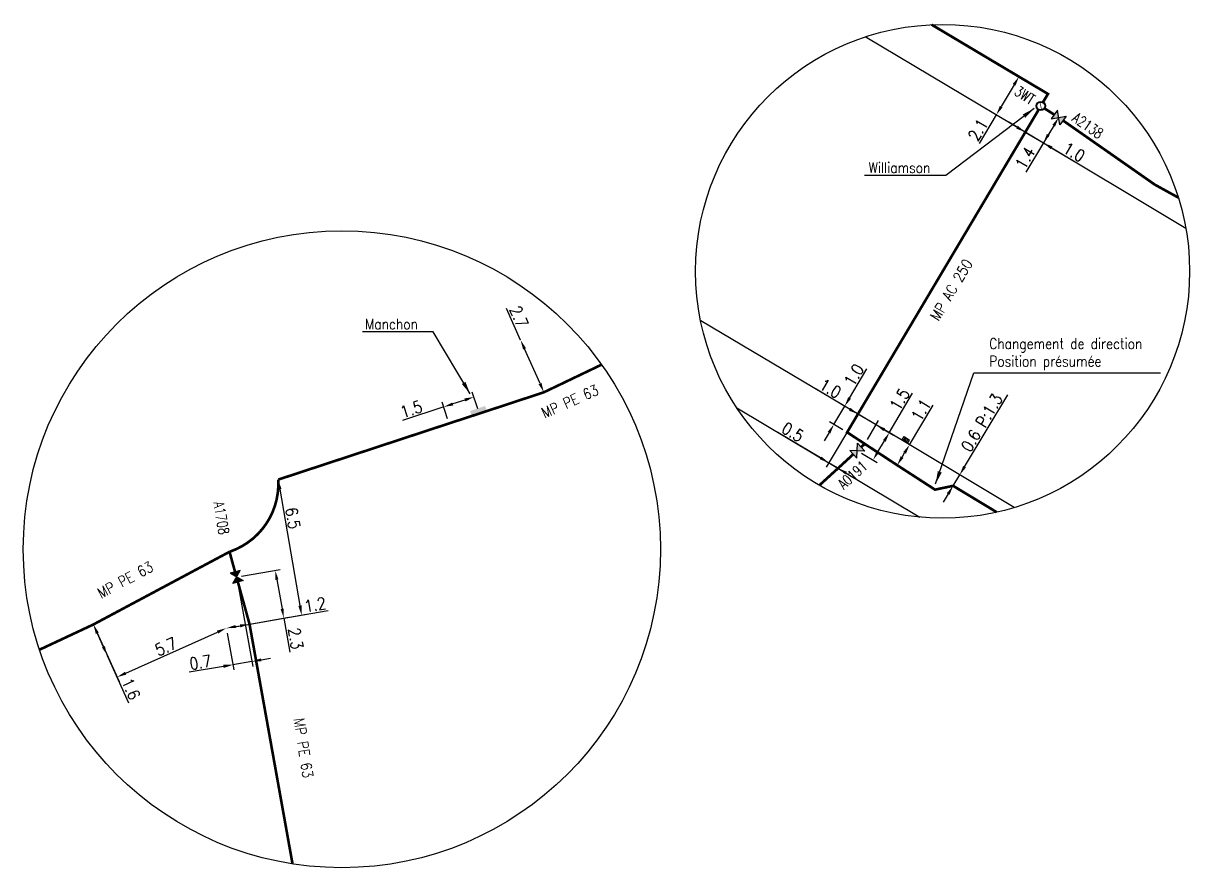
# Model space of a CAD drawing. Header units: millimetres. Extents: x 185000 to 186031, y 127990 to 129000.
# Drawn here: x 185720.7 to 185830.9, y 128571.7 to 128651.5 of the extents above; entities that cross this region are included whole.
import ezdxf
from ezdxf.enums import TextEntityAlignment as Align

# ---------------------------------------------------------------- set-up
doc = ezdxf.new("R2010")
doc.units = ezdxf.units.MM
doc.header["$PDMODE"] = 34
doc.layers.get('0').update_dxf_attribs({"linetype": 'CONTINUOUS'})
doc.layers.get('DEFPOINTS').update_dxf_attribs({"linetype": 'CONTINUOUS'})
doc.layers.add('G_900', color=7, linetype='CONTINUOUS')
doc.styles.add('G_ROMANS', font='ROMANS.SHX', dxfattribs={"width": 0.75})
doc.styles.get("Standard").update_dxf_attribs({"font": 'romans.shx', "width": 0.85})
doc.dimstyles.get("Standard").update_dxf_attribs({"dimtxt": 1.5, "dimasz": 1.2, "dimexe": 0.625, "dimexo": 0.625, "dimgap": 0.25, "dimtad": 1, "dimdec": 1, "dimzin": 0, "dimdsep": 46, "dimtxsty": 'Standard', "dimcen": -0.5, "dimadec": 0, "dimazin": 0, "dimtfac": 1, "dimtdec": 1, "dimtmove": 0, "dimatfit": 3, "dimfxl": 0, "dimtolj": 1, "dimtzin": 0, "dimarcsym": 0})

# ---------------------------------------------------------------- blocks, each defined once
blk = doc.blocks.new('*D336')
at = {"layer": 'DEFPOINTS', "color": 0, "linetype": 'Continuous', "transparency": 16777216}
for p in [(185816.83, 128643.7), (185818.52, 128642.62), (185817.08, 128640.21)]:
    blk.add_point(p, dxfattribs=at)
at = {"layer": 'G_900', "color": 0, "linetype": 'Continuous', "lineweight": -2, "transparency": 16777216}
for p, q in [((185816.59, 128643.29), (185815.12, 128640.83)), ((185814.59, 128641.7), (185813.81, 128642.16)), ((185818.27, 128642.21), (185816.84, 128639.81)), ((185815.36, 128641.23), (185817.08, 128640.21)), ((185817.85, 128639.75), (185820.55, 128638.14))]:
    blk.add_line(p, q, dxfattribs=at)
at = {"layer": 'G_900', "color": 0, "linetype": 'Continuous', "transparency": 16777216}
for points in [[(185814.66, 128641.83), (185814.51, 128641.57), (185815.36, 128641.23)], [(185817.93, 128639.88), (185817.77, 128639.62), (185817.08, 128640.21)]]:
    blk.add_solid(points, dxfattribs=at)
at = {"layer": 'G_900', "color": 0, "linetype": 'Continuous', "transparency": 16777216, "insert": (185819.97, 128639.35), "char_height": 1.125, "attachment_point": 5, "rotation": 329.1485}
blk.add_mtext('\\A1;1.0', dxfattribs=at)
blk = doc.blocks.new('*D337')
at = {"layer": 'DEFPOINTS', "color": 0, "linetype": 'Continuous', "transparency": 16777216}
for p in [(185801.28, 128613.57), (185802.52, 128612.83), (185799.5, 128611.13)]:
    blk.add_point(p, dxfattribs=at)
at = {"layer": 'G_900', "color": 0, "linetype": 'Continuous', "lineweight": -2, "transparency": 16777216}
for p, q in [((185802.52, 128612.83), (185804.73, 128616.56)), ((185801.68, 128613.33), (185802.92, 128612.59)), ((185801.44, 128611.03), (185802.06, 128612.06)), ((185799.91, 128610.89), (185801.39, 128610.01))]:
    blk.add_line(p, q, dxfattribs=at)
at = {"layer": 'G_900', "color": 0, "linetype": 'Continuous', "transparency": 16777216}
for points in [[(185801.93, 128612.14), (185802.19, 128611.98), (185802.52, 128612.83)], [(185801.32, 128611.1), (185801.57, 128610.95), (185800.99, 128610.25)]]:
    blk.add_solid(points, dxfattribs=at)
at = {"layer": 'G_900', "color": 0, "linetype": 'Continuous', "transparency": 16777216, "insert": (185803.51, 128615.98), "char_height": 1.125, "attachment_point": 5, "rotation": 59.3103}
blk.add_mtext('\\A1;1.5', dxfattribs=at)
blk = doc.blocks.new('G_300_04')
at = {"linetype": 'Continuous'}
h = blk.add_hatch(color=0, dxfattribs=at)
h.paths.add_polyline_path([(-0.5, 0.5), (-0.5, -0.5), (0, 0)])
h.paths.add_polyline_path([(0.5, 0.5), (0, 0), (0.5, -0.5)])
at = {"color": 0, "linetype": 'Continuous', "flags": 128}
blk.add_lwpolyline([(-0.5, -0.5), (0.5, 0.5), (0.5, -0.5), (-0.5, 0.5)], close=True, dxfattribs=at)
at = {"color": 0, "linetype": 'Continuous', "width": 0.75}
blk.add_attdef('NUM', text='', height=1, dxfattribs=at).set_placement((0, 1.78), align=Align.MIDDLE_CENTER)
at = {"color": 0, "linetype": 'Continuous', "width": 0.75, "flags": 3}
for tag, p in [('DEF_LEG', (0, -5)), ('DEF_COUP', (0, -7.5)), ('DEF_TYPE', (0, -10))]:
    blk.add_attdef(tag, text='', height=1.2, dxfattribs=at).set_placement(p, align=Align.MIDDLE)
blk = doc.blocks.new('G_330_14')
at = {"linetype": 'Continuous'}
h = blk.add_hatch(color=0, dxfattribs=at)
h.paths.add_polyline_path([(-0.44, 0, 1), (0.44, 0, 1)])
h.paths.add_polyline_path([(0.38, 0, 1), (-0.38, 0, 1)], flags=16)
at = {"color": 0, "linetype": 'Continuous', "const_width": 0.0625, "flags": 128}
blk.add_lwpolyline([(0.3, -0.3), (-0.3, 0.3)], dxfattribs=at)
at = {"color": 0, "linetype": 'Continuous'}
for radius in [0.438, 0.375]:
    blk.add_circle((0, 0), radius, dxfattribs=at)
at = {"color": 0, "linetype": 'Continuous', "width": 0.75}
blk.add_attdef('3WT', text='', height=1, dxfattribs=at).set_placement((0, 2.15), align=Align.MIDDLE)
at = {"color": 0, "linetype": 'Continuous', "width": 0.75, "flags": 3}
for tag, p in [('DEF_LEG', (0, -5)), ('DEF_COUP', (0, -7.5)), ('DEF_TYPE', (0, -10))]:
    blk.add_attdef(tag, text='', height=1.2, dxfattribs=at).set_placement(p, align=Align.MIDDLE)
blk = doc.blocks.new('*D338')
at = {"layer": 'DEFPOINTS', "color": 0, "linetype": 'Continuous', "transparency": 16777216}
for p in [(185799.56, 128614.59), (185799.56, 128614.59), (185800.21, 128611.78)]:
    blk.add_point(p, dxfattribs=at)
at = {"layer": 'G_900', "color": 0, "linetype": 'Continuous', "lineweight": -2, "transparency": 16777216}
for p, q in [((185798.78, 128615.05), (185795.61, 128616.93)), ((185801.28, 128613.57), (185799.56, 128614.59)), ((185800.45, 128612.18), (185801.51, 128613.97)), ((185802.05, 128613.11), (185802.82, 128612.65))]:
    blk.add_line(p, q, dxfattribs=at)
at = {"layer": 'G_900', "color": 0, "linetype": 'Continuous', "transparency": 16777216}
for points in [[(185798.86, 128615.18), (185798.71, 128614.92), (185799.56, 128614.59)], [(185802.13, 128613.24), (185801.97, 128612.98), (185801.28, 128613.57)]]:
    blk.add_solid(points, dxfattribs=at)
at = {"layer": 'G_900', "color": 0, "linetype": 'Continuous', "transparency": 16777216, "insert": (185796.95, 128617.01), "char_height": 1.125, "attachment_point": 5, "rotation": 329.3103}
blk.add_mtext('\\A1;1.0', dxfattribs=at)
blk = doc.blocks.new('*D339')
at = {"layer": 'DEFPOINTS', "color": 0, "linetype": 'Continuous', "transparency": 16777216}
for p in [(185798.31, 128615.33), (185799.56, 128614.59), (185798.54, 128612.87)]:
    blk.add_point(p, dxfattribs=at)
at = {"layer": 'G_900', "color": 0, "linetype": 'Continuous', "lineweight": -2, "transparency": 16777216}
for p, q in [((185798.77, 128616.1), (185800.41, 128618.86)), ((185799.15, 128614.83), (185797.91, 128615.57)), ((185797.29, 128613.61), (185798.31, 128615.33)), ((185798.13, 128613.11), (185796.89, 128613.85)), ((185796.83, 128612.84), (185796.37, 128612.06))]:
    blk.add_line(p, q, dxfattribs=at)
at = {"layer": 'G_900', "color": 0, "linetype": 'Continuous', "transparency": 16777216}
for points in [[(185798.64, 128616.18), (185798.9, 128616.03), (185798.31, 128615.33)], [(185796.7, 128612.91), (185796.96, 128612.76), (185797.29, 128613.61)]]:
    blk.add_solid(points, dxfattribs=at)
at = {"layer": 'G_900', "color": 0, "linetype": 'Continuous', "transparency": 16777216, "insert": (185799.19, 128618.28), "char_height": 1.125, "attachment_point": 5, "rotation": 59.3103}
blk.add_mtext('\\A1;1.0', dxfattribs=at)
blk = doc.blocks.new('*D340')
at = {"layer": 'DEFPOINTS', "color": 0, "linetype": 'Continuous', "transparency": 16777216}
for p in [(185818.52, 128642.62), (185818.52, 128642.62), (185817.08, 128640.21)]:
    blk.add_point(p, dxfattribs=at)
at = {"layer": 'G_900', "color": 0, "linetype": 'Continuous', "lineweight": -2, "transparency": 16777216}
for p, q in [((185818.05, 128641.84), (185817.54, 128640.99)), ((185817.08, 128640.21), (185815.42, 128637.44))]:
    blk.add_line(p, q, dxfattribs=at)
at = {"layer": 'G_900', "color": 0, "linetype": 'Continuous', "transparency": 16777216}
for points in [[(185817.93, 128641.92), (185818.18, 128641.77), (185818.52, 128642.62)], [(185817.41, 128641.06), (185817.67, 128640.91), (185817.08, 128640.21)]]:
    blk.add_solid(points, dxfattribs=at)
at = {"layer": 'G_900', "color": 0, "linetype": 'Continuous', "transparency": 16777216, "insert": (185815.36, 128638.8), "char_height": 1.125, "attachment_point": 5, "rotation": 59.1485}
blk.add_mtext('\\A1;1.4', dxfattribs=at)
blk = doc.blocks.new('T400')
for p, q in [((-0.15, 0.3), (0.15, 0.3)), ((-0.15, -0.25), (-0.15, 0.3)), ((-0.15, 0.15), (0.15, 0.15)), ((-0.15, 0), (0.15, 0)), ((0.15, 0.3), (0.15, -0.25)), ((-0.15, -0.15), (0.15, -0.15)), ((-0.15, -0.25), (-0.15, -0.3)), ((-0.15, -0.3), (0.15, -0.3)), ((0.15, -0.3), (0.15, -0.25))]:
    blk.add_line(p, q)
blk = doc.blocks.new('*D362')
at = {"layer": 'DEFPOINTS', "color": 0, "linetype": 'Continuous', "transparency": 16777216}
for p in [(185804.43, 128611.69), (185804.43, 128611.69), (185803.27, 128609.76)]:
    blk.add_point(p, dxfattribs=at)
at = {"layer": 'G_900', "color": 0, "linetype": 'Continuous', "lineweight": -2, "transparency": 16777216}
for p, q in [((185804.43, 128611.69), (185806.68, 128615.43)), ((185803.73, 128610.53), (185803.97, 128610.92))]:
    blk.add_line(p, q, dxfattribs=at)
at = {"layer": 'G_900', "color": 0, "linetype": 'Continuous', "transparency": 16777216}
for points in [[(185803.84, 128611), (185804.1, 128610.84), (185804.43, 128611.69)], [(185803.6, 128610.6), (185803.86, 128610.45), (185803.27, 128609.76)]]:
    blk.add_solid(points, dxfattribs=at)
at = {"layer": 'G_900', "color": 0, "linetype": 'Continuous', "transparency": 16777216, "insert": (185805.53, 128614.98), "char_height": 1.125, "attachment_point": 5, "rotation": 58.9755}
blk.add_mtext('\\A1;1.1', dxfattribs=at)
blk = doc.blocks.new('*D363')
at = {"layer": 'DEFPOINTS', "color": 0, "linetype": 'Continuous', "transparency": 16777216}
for p in [(185809.17, 128608.84), (185808.55, 128607.81), (185808.55, 128607.81)]:
    blk.add_point(p, dxfattribs=at)
at = {"layer": 'G_900', "color": 0, "linetype": 'Continuous', "lineweight": -2, "transparency": 16777216}
for p, q in [((185809.63, 128609.61), (185813.72, 128616.4)), ((185808.55, 128607.81), (185809.17, 128608.84)), ((185808.09, 128607.04), (185807.62, 128606.27))]:
    blk.add_line(p, q, dxfattribs=at)
at = {"layer": 'G_900', "color": 0, "linetype": 'Continuous', "transparency": 16777216}
for points in [[(185809.5, 128609.69), (185809.76, 128609.54), (185809.17, 128608.84)], [(185807.96, 128607.12), (185808.22, 128606.97), (185808.55, 128607.81)]]:
    blk.add_solid(points, dxfattribs=at)
at = {"layer": 'G_900', "color": 0, "linetype": 'Continuous', "transparency": 16777216, "insert": (185811.26, 128613.78), "char_height": 1.125, "attachment_point": 5, "rotation": 58.9755}
blk.add_mtext('\\A1;0.6 P:1.3', dxfattribs=at)
blk = doc.blocks.new('*D364')
at = {"layer": 'DEFPOINTS', "color": 0, "linetype": 'Continuous', "transparency": 16777216}
for p in [(185799.56, 128614.59), (185797.68, 128609.47), (185797.68, 128609.47)]:
    blk.add_point(p, dxfattribs=at)
at = {"layer": 'G_900', "color": 0, "linetype": 'Continuous', "lineweight": -2, "transparency": 16777216}
for p, q in [((185799.32, 128614.19), (185796.57, 128609.59)), ((185796.04, 128610.45), (185792, 128612.86)), ((185797.68, 128609.47), (185796.81, 128609.99)), ((185798.45, 128609.01), (185799.23, 128608.55))]:
    blk.add_line(p, q, dxfattribs=at)
at = {"layer": 'G_900', "color": 0, "linetype": 'Continuous', "transparency": 16777216}
for points in [[(185796.11, 128610.58), (185795.96, 128610.32), (185796.81, 128609.99)], [(185798.53, 128609.14), (185798.38, 128608.88), (185797.68, 128609.47)]]:
    blk.add_solid(points, dxfattribs=at)
at = {"layer": 'G_900', "color": 0, "linetype": 'Continuous', "transparency": 16777216, "insert": (185793.41, 128612.89), "char_height": 1.125, "attachment_point": 5, "rotation": 329.1485}
blk.add_mtext('\\A1;0.5', dxfattribs=at)
blk = doc.blocks.new('*D365')
at = {"layer": 'DEFPOINTS', "color": 0, "linetype": 'Continuous', "transparency": 16777216}
for p in [(185814.77, 128646.47), (185812.63, 128642.86), (185812.63, 128642.86)]:
    blk.add_point(p, dxfattribs=at)
at = {"layer": 'G_900', "color": 0, "linetype": 'Continuous', "lineweight": -2, "transparency": 16777216}
for p, q in [((185814.31, 128645.7), (185813.09, 128643.64)), ((185812.63, 128642.86), (185811.02, 128640.16))]:
    blk.add_line(p, q, dxfattribs=at)
at = {"layer": 'G_900', "color": 0, "linetype": 'Continuous', "transparency": 16777216}
for points in [[(185814.18, 128645.78), (185814.44, 128645.62), (185814.77, 128646.47)], [(185812.96, 128643.71), (185813.22, 128643.56), (185812.63, 128642.86)]]:
    blk.add_solid(points, dxfattribs=at)
at = {"layer": 'G_900', "color": 0, "linetype": 'Continuous', "transparency": 16777216, "insert": (185810.91, 128641.45), "char_height": 1.125, "attachment_point": 5, "rotation": 59.2505}
blk.add_mtext('\\A1;2.1', dxfattribs=at)
blk = doc.blocks.new('G_340_02')
at = {"color": 0, "linetype": 'Continuous'}
blk.add_solid([(-0.75, 0.5), (0.75, 0.5), (-0.75, 0), (0.75, 0)], dxfattribs=at)
at = {"color": 0, "linetype": 'Continuous', "style": 'G_ROMANS', "width": 0.75, "flags": 3}
for tag, p in [('DEF_LEG', (0, -4.5)), ('DEF_COUP', (0, -7)), ('DEF_TYPE', (0, -9.5))]:
    blk.add_attdef(tag, text='', height=1.2, dxfattribs=at).set_placement(p, align=Align.MIDDLE)
blk = doc.blocks.new('*D543')
at = {"layer": 'DEFPOINTS', "color": 0, "linetype": 'Continuous', "transparency": 16777216}
for p in [(185727.35, 128594.71), (185739.9, 128594.36), (185739.9, 128594.36)]:
    blk.add_point(p, dxfattribs=at)
at = {"layer": 'G_900', "color": 0, "linetype": 'Continuous', "lineweight": -2, "transparency": 16777216}
for p, q in [((185727.55, 128594.28), (185729.77, 128589.31)), ((185730.4, 128590.1), (185739.08, 128593.99))]:
    blk.add_line(p, q, dxfattribs=at)
at = {"layer": 'G_900', "color": 0, "linetype": 'Continuous', "transparency": 16777216}
for points in [[(185739.01, 128594.13), (185739.14, 128593.85), (185739.9, 128594.36)], [(185730.34, 128590.24), (185730.46, 128589.97), (185729.58, 128589.74)]]:
    blk.add_solid(points, dxfattribs=at)
at = {"layer": 'G_900', "color": 0, "linetype": 'Continuous', "transparency": 16777216, "insert": (185734.19, 128592.62), "char_height": 1.125, "attachment_point": 5, "rotation": 24.144}
blk.add_mtext('\\A1;5.7', dxfattribs=at)
blk = doc.blocks.new('*D544')
at = {"layer": 'DEFPOINTS', "color": 0, "linetype": 'Continuous', "transparency": 16777216}
for p in [(185727.35, 128594.71), (185727.35, 128594.71), (185728.66, 128591.79)]:
    blk.add_point(p, dxfattribs=at)
at = {"layer": 'G_900', "color": 0, "linetype": 'Continuous', "lineweight": -2, "transparency": 16777216}
for p, q in [((185727.72, 128593.88), (185728.29, 128592.61)), ((185728.66, 128591.79), (185730.67, 128587.3))]:
    blk.add_line(p, q, dxfattribs=at)
at = {"layer": 'G_900', "color": 0, "linetype": 'Continuous', "transparency": 16777216}
for points in [[(185727.86, 128593.95), (185727.58, 128593.82), (185727.35, 128594.71)], [(185728.43, 128592.67), (185728.16, 128592.55), (185728.66, 128591.79)]]:
    blk.add_solid(points, dxfattribs=at)
at = {"layer": 'G_900', "color": 0, "linetype": 'Continuous', "transparency": 16777216, "insert": (185730.9, 128588.63), "char_height": 1.125, "attachment_point": 5, "rotation": 294.144}
blk.add_mtext('\\A1;1.6', dxfattribs=at)
blk = doc.blocks.new('*D545')
at = {"layer": 'DEFPOINTS', "color": 0, "linetype": 'Continuous', "transparency": 16777216}
for p in [(185740.87, 128599.2), (185739.9, 128594.36), (185740.52, 128590.9)]:
    blk.add_point(p, dxfattribs=at)
at = {"layer": 'G_900', "color": 0, "linetype": 'Continuous', "lineweight": -2, "transparency": 16777216}
for p, q in [((185740.95, 128598.74), (185742.4, 128590.75)), ((185739.98, 128593.9), (185740.61, 128590.44)), ((185742.32, 128591.21), (185740.52, 128590.9)), ((185743.2, 128591.36), (185744.09, 128591.52)), ((185739.64, 128590.75), (185736.41, 128590.19))]:
    blk.add_line(p, q, dxfattribs=at)
at = {"layer": 'G_900', "color": 0, "linetype": 'Continuous', "transparency": 16777216}
for points in [[(185743.18, 128591.51), (185743.23, 128591.22), (185742.32, 128591.21)], [(185739.61, 128590.9), (185739.66, 128590.6), (185740.52, 128590.9)]]:
    blk.add_solid(points, dxfattribs=at)
at = {"layer": 'G_900', "color": 0, "linetype": 'Continuous', "transparency": 16777216, "insert": (185737.45, 128591.14), "char_height": 1.125, "attachment_point": 5, "rotation": 9.7703}
blk.add_mtext('\\A1;0.7', dxfattribs=at)
blk = doc.blocks.new('*D546')
at = {"layer": 'DEFPOINTS', "color": 0, "linetype": 'Continuous', "transparency": 16777216}
for p in [(185744.81, 128608.4), (185747.01, 128595.6), (185739.9, 128594.36)]:
    blk.add_point(p, dxfattribs=at)
at = {"layer": 'G_900', "color": 0, "linetype": 'Continuous', "lineweight": -2, "transparency": 16777216}
for p, q in [((185744.96, 128607.51), (185746.86, 128596.49)), ((185740.36, 128594.44), (185747.47, 128595.68))]:
    blk.add_line(p, q, dxfattribs=at)
at = {"layer": 'G_900', "color": 0, "linetype": 'Continuous', "transparency": 16777216}
for points in [[(185745.11, 128607.53), (185744.81, 128607.48), (185744.81, 128608.4)], [(185747.01, 128596.51), (185746.71, 128596.46), (185747.01, 128595.6)]]:
    blk.add_solid(points, dxfattribs=at)
at = {"layer": 'G_900', "color": 0, "linetype": 'Continuous', "transparency": 16777216, "insert": (185746.2, 128604.75), "char_height": 1.125, "attachment_point": 5, "rotation": 279.7703}
blk.add_mtext('\\A1;6.5', dxfattribs=at)
blk = doc.blocks.new('*D547')
at = {"layer": 'DEFPOINTS', "color": 0, "linetype": 'Continuous', "transparency": 16777216}
for p in [(185742.1, 128594.74), (185739.9, 128594.36), (185739.9, 128594.36)]:
    blk.add_point(p, dxfattribs=at)
at = {"layer": 'G_900', "color": 0, "linetype": 'Continuous', "lineweight": -2, "transparency": 16777216}
for p, q in [((185742.1, 128594.74), (185749.52, 128596.04)), ((185740.78, 128594.51), (185741.21, 128594.59)), ((185742.02, 128595.2), (185742.02, 128595.2))]:
    blk.add_line(p, q, dxfattribs=at)
at = {"layer": 'G_900', "color": 0, "linetype": 'Continuous', "transparency": 16777216}
for points in [[(185740.76, 128594.66), (185740.81, 128594.37), (185739.9, 128594.36)], [(185741.19, 128594.74), (185741.24, 128594.44), (185742.1, 128594.74)]]:
    blk.add_solid(points, dxfattribs=at)
at = {"layer": 'G_900', "color": 0, "linetype": 'Continuous', "transparency": 16777216, "insert": (185748.29, 128596.58), "char_height": 1.125, "attachment_point": 5, "rotation": 9.8815}
blk.add_mtext('\\A1;1.2', dxfattribs=at)
blk = doc.blocks.new('*D548')
at = {"layer": 'DEFPOINTS', "color": 0, "linetype": 'Continuous', "transparency": 16777216}
for p in [(185767.7, 128621.58), (185767.7, 128621.58), (185769.9, 128616.65)]:
    blk.add_point(p, dxfattribs=at)
at = {"layer": 'G_900', "color": 0, "linetype": 'Continuous', "lineweight": -2, "transparency": 16777216}
for p, q in [((185767.7, 128621.58), (185766.37, 128624.58)), ((185769.54, 128617.47), (185768.07, 128620.76))]:
    blk.add_line(p, q, dxfattribs=at)
at = {"layer": 'G_900', "color": 0, "linetype": 'Continuous', "transparency": 16777216}
for points in [[(185768.21, 128620.82), (185767.93, 128620.7), (185767.7, 128621.58)], [(185769.67, 128617.53), (185769.4, 128617.41), (185769.9, 128616.65)]]:
    blk.add_solid(points, dxfattribs=at)
at = {"layer": 'G_900', "color": 0, "linetype": 'Continuous', "transparency": 16777216, "insert": (185767.54, 128623.79), "char_height": 1.125, "attachment_point": 5, "rotation": 294.0476}
blk.add_mtext('\\A1;2.7', dxfattribs=at)
blk = doc.blocks.new('*D549')
at = {"layer": 'DEFPOINTS', "color": 0, "linetype": 'Continuous', "transparency": 16777216}
for p in [(185740.87, 128599.2), (185745.34, 128595.31), (185739.9, 128594.36)]:
    blk.add_point(p, dxfattribs=at)
at = {"layer": 'G_900', "color": 0, "linetype": 'Continuous', "lineweight": -2, "transparency": 16777216}
for p, q in [((185741.33, 128599.28), (185744.99, 128599.91)), ((185744.68, 128598.95), (185745.18, 128596.19)), ((185740.36, 128594.44), (185745.8, 128595.39)), ((185745.34, 128595.31), (185745.92, 128592.08))]:
    blk.add_line(p, q, dxfattribs=at)
at = {"layer": 'G_900', "color": 0, "linetype": 'Continuous', "transparency": 16777216}
for points in [[(185744.83, 128598.98), (185744.54, 128598.92), (185744.52, 128599.83)], [(185745.33, 128596.22), (185745.03, 128596.17), (185745.34, 128595.31)]]:
    blk.add_solid(points, dxfattribs=at)
at = {"layer": 'G_900', "color": 0, "linetype": 'Continuous', "transparency": 16777216, "insert": (185746.45, 128593.38), "char_height": 1.125, "attachment_point": 5, "rotation": 280.2141}
blk.add_mtext('\\A1;2.3', dxfattribs=at)
blk = doc.blocks.new('*D550')
at = {"layer": 'DEFPOINTS', "color": 0, "linetype": 'Continuous', "transparency": 16777216}
for p in [(185760.44, 128615.27), (185763.8, 128614.64), (185760.95, 128613.71)]:
    blk.add_point(p, dxfattribs=at)
at = {"layer": 'G_900', "color": 0, "linetype": 'Continuous', "lineweight": -2, "transparency": 16777216}
for p, q in [((185763.66, 128615.09), (185763.14, 128616.65)), ((185760.81, 128614.15), (185760.3, 128615.71)), ((185762.44, 128615.92), (185761.3, 128615.55)), ((185760.44, 128615.27), (185756.54, 128613.98))]:
    blk.add_line(p, q, dxfattribs=at)
at = {"layer": 'G_900', "color": 0, "linetype": 'Continuous', "transparency": 16777216}
for points in [[(185761.25, 128615.69), (185761.34, 128615.41), (185760.44, 128615.27)], [(185762.39, 128616.07), (185762.48, 128615.78), (185763.29, 128616.2)]]:
    blk.add_solid(points, dxfattribs=at)
at = {"layer": 'G_900', "color": 0, "linetype": 'Continuous', "transparency": 16777216, "insert": (185757.37, 128615.05), "char_height": 1.125, "attachment_point": 5, "rotation": 18.2099}
blk.add_mtext('\\A1;1.5', dxfattribs=at)

msp = doc.modelspace()

# ---------------------------------------------------------------- linework, layer by layer
at = {"layer": 'G_900', "color": 4, "linetype": 'Continuous', "const_width": 0.25}
for points in [[(185806.51, 128651.39), (185814.77, 128646.47), (185817.51, 128644.84), (185817.18, 128644.29), (185817.05, 128644.07)], [(185816.61, 128643.32), (185798.54, 128612.87), (185803.27, 128609.76), (185806.84, 128607.45), (185808.55, 128607.81), (185812.67, 128605.32)], [(185799.87, 128611.47), (185800.21, 128611.78)], [(185795.92, 128607.86), (185797.68, 128609.47), (185799.13, 128610.8)], [(185740.73, 128599.68), (185740.21, 128601.58)], [(185741, 128598.72), (185742.1, 128594.74), (185746.16, 128572.09)]]:
    msp.add_lwpolyline(points, dxfattribs=at)
at = {"layer": 'G_900', "color": 252, "flags": 128}
for points in [[(185830.54, 128632.14), (185815.67, 128641.05), (185800.24, 128650.23)], [(185814.31, 128605.75), (185803.94, 128611.99), (185784.71, 128623.4)], [(185788.12, 128615.18), (185805.42, 128604.85)]]:
    msp.add_lwpolyline(points, dxfattribs=at)
at = {"layer": 'G_900', "color": 4, "linetype": 'Continuous', "const_width": 0.25, "flags": 128}
for points in [[(185818.09, 128642.89), (185817.2, 128643.46)], [(185829.83, 128635.04), (185827.6, 128636.27), (185818.93, 128642.33)]]:
    msp.add_lwpolyline(points, dxfattribs=at)
at = {"layer": 'G_900', "color": 4, "linetype": 'Continuous'}
msp.add_lwpolyline([(185775.35, 128619.26, 0.25, 0.25, 0), (185769.9, 128616.65, 0.25, 0.25, 0), (185769.9, 128616.65, 0.25, 0.25, 0), (185763.8, 128614.64, 0.25, 0.25, 0), (185760.95, 128613.71, 0.25, 0.25, 0), (185744.81, 128608.4, 0.25, 0.25, 0), (185744.81, 128608.4, 0.25, 0.25, 0), (185744.81, 128608.4, 0.25, 0.25, -0.338269), (185740.21, 128601.58, 0.25, 0.25, 0), (185727.35, 128594.71, 0.25, 0.25, 0), (185722.27, 128592.33, 0, 0, 0)], format="xyseb", dxfattribs=at)
at = {"layer": 'G_900'}
for centre, radius in [((185807.56, 128628.08), 23.33), ((185750.82, 128601.82), 30.09)]:
    msp.add_circle(centre, radius, dxfattribs=at)

# ---------------------------------------------------------------- block references
ref = msp.add_blockref('G_330_14', (185816.83, 128643.7), dxfattribs=dict(at, rotation=327.3258243539972))
ref.add_attrib('3WT', '3WT', dxfattribs={"layer": '0', "color": 0, "linetype": 'Continuous', "height": 1, "rotation": 327.3258, "width": 0.75}).set_placement((185815.32, 128644.72), align=Align.MIDDLE)
ref = msp.add_blockref('G_300_04', (185818.52, 128642.62), dxfattribs=dict(at, rotation=325.0503402214142))
ref.add_attrib('NUM', 'A2138', dxfattribs={"layer": '0', "color": 0, "linetype": 'Continuous', "height": 1, "rotation": 325.0503, "style": 'G_ROMANS', "width": 0.75}).set_placement((185821.28, 128641.86), align=Align.MIDDLE_CENTER)
at = {"layer": 'G_900', "rotation": 18.20986302553552}
msp.add_blockref('G_340_02', (185763.8, 128614.64), dxfattribs=at)
at = {"layer": 'G_900', "color": 252, "ltscale": 0.05, "rotation": 55.62657700932459}
msp.add_blockref('T400', (185804.1, 128612.18), dxfattribs=at)
at = {"layer": 'G_900'}
ref = msp.add_blockref('G_300_04', (185799.5, 128611.13), dxfattribs=dict(at, rotation=42.32833230733724))
ref.add_attrib('NUM', 'A0191', dxfattribs={"layer": '0', "color": 0, "linetype": 'Continuous', "height": 1, "rotation": 42.3283, "style": 'G_ROMANS', "width": 0.75}).set_placement((185799.05, 128608.83), align=Align.MIDDLE_CENTER)
ref = msp.add_blockref('G_300_04', (185740.87, 128599.2), dxfattribs=dict(at, rotation=285.4692164412597))
ref.add_attrib('NUM', 'A1708', dxfattribs={"layer": '0', "color": 0, "linetype": 'Continuous', "height": 1, "rotation": 279.7889, "style": 'G_ROMANS', "width": 0.75}).set_placement((185739.44, 128604.77), align=Align.MIDDLE_CENTER)

# ---------------------------------------------------------------- texts
at = {"layer": 'G_900', "color": 4, "linetype": 'Continuous', "width": 0.85}
for s, rotation, p in [('MP AC 250', 59.3103, (185808.38, 128626.33)), ('MP PE 63', 24.0287, (185772.37, 128615.79)), ('MP PE 63', 28.1344, (185730.36, 128598.93)), ('MP PE 63', 278.7771, (185747.2, 128583.05))]:
    msp.add_text(s, height=1, rotation=rotation, dxfattribs=at).set_placement(p, align=Align.MIDDLE)
at = {"layer": 'G_900', "linetype": 'Continuous', "char_height": 1, "attachment_point": 6}
for s, insert in [('Williamson', (185806.4, 128637.87)), ('Manchon', (185758, 128623.1))]:
    msp.add_mtext(s, dxfattribs=dict(at, insert=insert))
at = {"layer": 'G_900', "color": 4, "linetype": 'Continuous', "insert": (185811.96, 128620.25), "char_height": 1, "attachment_point": 4}
msp.add_mtext('Changement de direction\\PPosition présumée', dxfattribs=at)

# ---------------------------------------------------------------- dimensions: what is measured, and where the dimension line sits
at = {"layer": 'G_900', "color": 4, "linetype": 'Continuous'}
for base, p1, p2, angle, text, picture, middle in [((185812.63, 128642.86), (185814.77, 128646.47), (185812.63, 128642.86), 59.2505, '2.1', '*D365', (185811.56, 128641.07)), ((185767.7, 128621.58), (185769.9, 128616.65), (185767.7, 128621.58), 294.0476, '2.7', '*D548', (185766.85, 128623.49)), ((185798.31, 128615.33), (185798.54, 128612.87), (185799.56, 128614.59), 239.3103, '1.0', '*D339', (185799.84, 128617.9)), ((185799.56, 128614.59), (185800.21, 128611.78), (185799.56, 128614.59), 329.3103, '1.0', '*D338', (185796.57, 128616.36)), ((185808.55, 128607.81), (185809.17, 128608.84), (185808.55, 128607.81), 58.9755, '0.6 P:1.3', '*D363', (185811.91, 128613.4)), ((185804.43, 128611.69), (185803.27, 128609.76), (185804.43, 128611.69), 238.9755, '1.1', '*D362', (185806.17, 128614.59)), ((185797.68, 128609.47), (185799.56, 128614.59), (185797.68, 128609.47), 149.1485, '0.5', '*D364', (185793.03, 128612.25)), ((185747.01, 128595.6), (185744.81, 128608.4), (185739.9, 128594.36), 99.7703, '6.5', '*D546', (185745.46, 128604.62)), ((185739.9, 128594.36), (185742.1, 128594.74), (185739.9, 128594.36), 9.8815, '1.2', '*D547', (185748.41, 128595.84)), ((185739.9, 128594.36), (185727.35, 128594.71), (185739.9, 128594.36), 204.144, '5.7', '*D543', (185734.5, 128591.94)), ((185727.35, 128594.71), (185728.66, 128591.79), (185727.35, 128594.71), 294.144, '1.6', '*D544', (185730.21, 128588.32))]:
    dim = msp.add_linear_dim(base=base, p1=p1, p2=p2, angle=angle, text=text, dimstyle='Standard', override={"dimscale": 0.75}, dxfattribs=at)
    dim.commit()
    dim.dimension.update_dxf_attribs({"geometry": picture, "text_midpoint": middle, "dimtype": 160})
at = {"layer": 'G_900', "linetype": 'Continuous'}
for base, p1, p2, angle, text, picture, middle in [((185817.08, 128640.21), (185816.83, 128643.7), (185818.52, 128642.62), 149.1485, '1.0', '*D336', (185819.59, 128638.71)), ((185818.52, 128642.62), (185817.08, 128640.21), (185818.52, 128642.62), 239.1485, '1.4', '*D340', (185816.01, 128638.42)), ((185760.44, 128615.27), (185763.8, 128614.64), (185760.95, 128613.71), 18.2099, '1.5', '*D550', (185757.6, 128614.33)), ((185802.52, 128612.83), (185799.5, 128611.13), (185801.28, 128613.57), 239.3103, '1.5', '*D337', (185804.15, 128615.59)), ((185740.52, 128590.9), (185740.87, 128599.2), (185739.9, 128594.36), 9.7703, '0.7', '*D545', (185737.58, 128590.4)), ((185745.34, 128595.31), (185740.87, 128599.2), (185739.9, 128594.36), 100.2141, '2.3', '*D549', (185745.71, 128593.25))]:
    dim = msp.add_linear_dim(base=base, p1=p1, p2=p2, angle=angle, text=text, dimstyle='Standard', override={"dimscale": 0.75}, dxfattribs=at)
    dim.commit()
    dim.dimension.update_dxf_attribs({"geometry": picture, "text_midpoint": middle, "dimtype": 160})

# ---------------------------------------------------------------- leaders
at = {"layer": 'G_900', "linetype": 'Continuous', "annotation_type": 0, "has_hookline": 1, "hookline_direction": 1}
for points, text_width in [([(185816.2, 128643.47), (185807.85, 128637.12), (185806.65, 128637.12)], 6.23), ([(185762.94, 128616.5), (185759.45, 128622.35), (185758.25, 128622.35)], 5.22)]:
    msp.add_leader(points, dimstyle='Standard', dxfattribs=dict(at, text_width=text_width))
at = {"layer": 'G_900', "color": 4, "linetype": 'Continuous', "annotation_type": 0, "has_hookline": 1, "hookline_direction": 0, "text_width": 16.19}
msp.add_leader([(185806.9, 128608), (185810.51, 128618.5), (185811.71, 128618.5)], dimstyle='Standard', dxfattribs=at)

doc.saveas('drawing.dxf')
